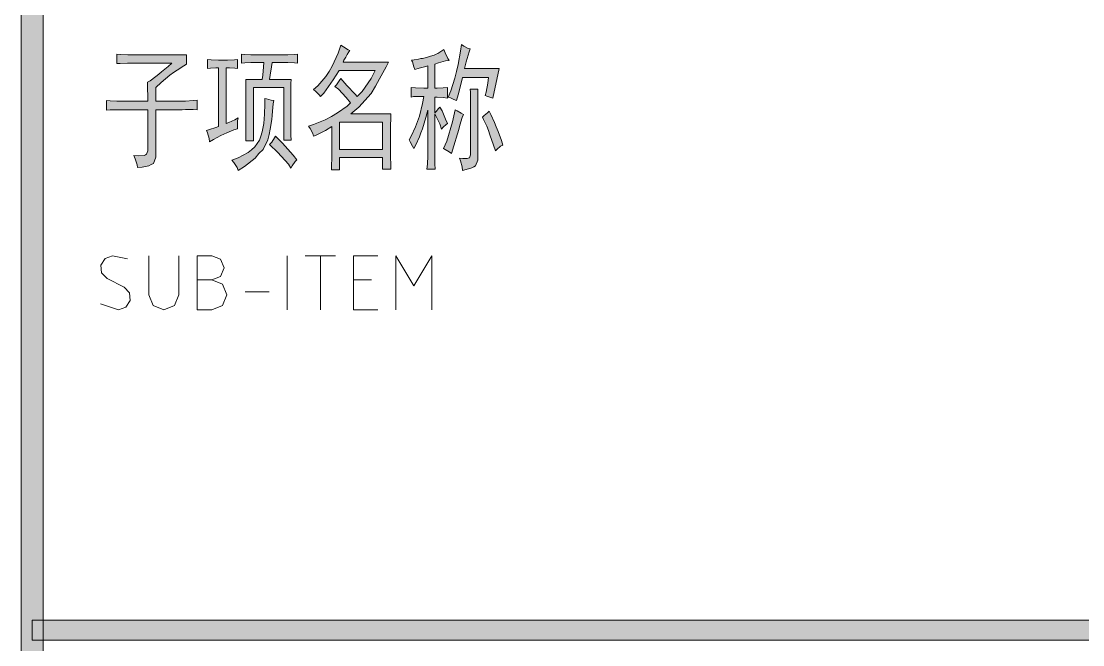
# Model space of a CAD drawing. Header units: millimetres. Extents: x 568 to 3948041, y -25191 to 63890.
# Drawn here: x 3939001 to 3942397, y -15765 to -13770 of the extents above; entities that cross this region are included whole.
import ezdxf

# ---------------------------------------------------------------- set-up
doc = ezdxf.new("R2010")
doc.units = ezdxf.units.MM

msp = doc.modelspace()

# ---------------------------------------------------------------- hatches: boundary and pattern name
h = msp.add_hatch(color=0)
h.dxf.hatch_style = 2
h.paths.add_polyline_path([(3939071.1, -23691.5), (3939001.2, -23691.5), (3939001.2, 62389.8), (3939071.1, 62389.8)])
h = msp.add_hatch(color=0)
h.paths.add_polyline_path([(3940052, -13864.1), (3940048.9, -13867.9), (3940043.6, -13877), (3940041.3, -13880.8), (3940039.1, -13885.4), (3940033.7, -13895.3), (3940030.7, -13901.3), (3940175.8, -13901.3), (3940168.2, -13916.5), (3940147.7, -13954.5), (3940134, -13978.1), (3940120.3, -14001.6), (3940080.8, -14045.7), (3940055.8, -14067), (3940183.4, -14067), (3940183.4, -14079.1), (3940182.6, -14105.7), (3940182.6, -14119.4), (3940182.6, -14188.5), (3940182.6, -14203), (3940183.4, -14230.3), (3940183.4, -14244), (3940156.8, -14244), (3940156.8, -14206.8), (3940019.3, -14206.8), (3940019.3, -14245.5), (3939993.5, -14245.5), (3939994.2, -14234.1), (3939995, -14206.8), (3939995, -14191.6), (3939995, -14107.2), (3939974.5, -14119.4), (3939944.8, -14134.6), (3939936.5, -14137.6), (3939934.2, -14129.3), (3939925.9, -14113.3), (3939920.5, -14105.7), (3939936.5, -14101.2), (3939973, -14086), (3939993.5, -14075.3), (3940013.2, -14063.9), (3940043.6, -14041.9), (3940054.2, -14031.3), (3940040.6, -14014.5), (3940016.3, -13987.9), (3940004.9, -13978.8), (3940009.4, -13973.5), (3940018.5, -13961.4), (3940023.1, -13953.8), (3940042.9, -13975.8), (3940069.4, -14003.9), (3940076.3, -14010.7), (3940092.2, -13994.8), (3940120.3, -13953.8), (3940133.3, -13927.9), (3940017.8, -13927.9), (3939998.8, -13958.3), (3939969.2, -14000.1), (3939958.5, -14010.7), (3939954.7, -14006.2), (3939943.3, -13994.8), (3939935.7, -13988.7), (3939950.2, -13976.6), (3939975.2, -13946.9), (3939985.9, -13931), (3939995.7, -13914.3), (3940015.5, -13872.5), (3940023.9, -13847.4), (3940032.2, -13852.7), (3940046.7, -13861.8)])
h.paths.add_polyline_path([(3940156.8, -14180.2), (3940156.8, -14093.6), (3940019.3, -14093.6), (3940019.3, -14180.2)])
h = msp.add_hatch(color=0)
h.dxf.hatch_style = 2
h.paths.add_polyline_path([(3940437.2, -13858.8), (3940434.1, -13867.9), (3940425, -13899.8), (3940419.7, -13921.1), (3940529.9, -13921.1), (3940509.3, -14016.1), (3940503.3, -14014.5), (3940491.1, -14010), (3940485, -14007.7), (3940488.1, -13997.8), (3940493.4, -13969), (3940496.4, -13950), (3940412.9, -13950), (3940408.3, -13968.2), (3940398.4, -14005.4), (3940393.1, -14024.4), (3940385.5, -14020.6), (3940372.6, -14014.5), (3940367.3, -14013), (3940375.6, -13993.3), (3940388.5, -13952.2), (3940393.1, -13931), (3940398.4, -13908.9), (3940406, -13866.4), (3940409.1, -13845.1), (3940417.4, -13850.4), (3940431.1, -13857.3)])
h = msp.add_hatch(color=0)
h.dxf.hatch_style = 2
h.paths.add_polyline_path([(3939361.4, -14199.9), (3939376.6, -14200.7), (3939394.8, -14199.9), (3939398.6, -14197.6), (3939402.4, -14195.4), (3939406.2, -14184.7), (3939406.2, -14176.4), (3939406.2, -14053.3), (3939315.8, -14053.3), (3939307.4, -14053.3), (3939286.1, -14054), (3939274, -14054.8), (3939274, -14024.4), (3939286.1, -14025.2), (3939307.4, -14025.9), (3939315.8, -14025.9), (3939406.2, -14025.9), (3939406.2, -14013), (3939405.4, -13981.9), (3939404.7, -13965.2), (3939413.8, -13960.6), (3939432, -13947.7), (3939441.1, -13940.1), (3939450.2, -13932.5), (3939471.5, -13915), (3939482.9, -13904.4), (3939353.8, -13904.4), (3939340.8, -13904.4), (3939317.3, -13905.1), (3939307.4, -13905.9), (3939307.4, -13875.5), (3939320.3, -13877), (3939342.4, -13877.8), (3939351.5, -13877.8), (3939530, -13877.8), (3939530, -13908.2), (3939520.9, -13912.7), (3939499.6, -13926.4), (3939488.2, -13934.8), (3939476.8, -13943.1), (3939448.7, -13966.7), (3939431.3, -13981.9), (3939431.3, -14025.9), (3939516.3, -14025.9), (3939527, -14025.9), (3939551.3, -14024.4), (3939564.2, -14022.9), (3939564.2, -14053.3), (3939551.3, -14052.5), (3939527, -14052.5), (3939516.3, -14053.3), (3939431.3, -14053.3), (3939431.3, -14188.5), (3939431.3, -14205.2), (3939424.4, -14225.8), (3939416.8, -14228.8), (3939409.2, -14232.6), (3939387.9, -14237.1), (3939372.8, -14238.7), (3939372, -14229.5), (3939365.9, -14210.6)])
h = msp.add_hatch(color=0)
h.dxf.hatch_style = 2
h.paths.add_polyline_path([(3939844.6, -13877.8), (3939854.4, -13877.8), (3939874.9, -13877), (3939884.8, -13875.5), (3939884.8, -13904.4), (3939874.9, -13903.6), (3939854.4, -13902.9), (3939844.6, -13902.9), (3939803.5, -13902.9), (3939802, -13916.5), (3939797.5, -13943.1), (3939795.2, -13956.8), (3939864.3, -13956.8), (3939863.6, -13969.7), (3939863.6, -13997.8), (3939863.6, -14013), (3939863.6, -14097.4), (3939863.6, -14108), (3939863.6, -14135.3), (3939864.3, -14151.3), (3939840.8, -14151.3), (3939840.8, -13981.9), (3939744.3, -13981.9), (3939744.3, -14152.8), (3939719.2, -14152.8), (3939719.2, -14137.6), (3939720, -14110.3), (3939720, -14098.9), (3939720, -14013), (3939720, -14000.1), (3939719.2, -13972), (3939719.2, -13956.8), (3939772.4, -13956.8), (3939773.9, -13942.4), (3939776.2, -13915.8), (3939776.9, -13902.9), (3939745.8, -13902.9), (3939735.9, -13902.9), (3939716.2, -13903.6), (3939706.3, -13904.4), (3939706.3, -13875.5), (3939716.2, -13877), (3939735.9, -13877.8), (3939745.8, -13877.8)])
h = msp.add_hatch(color=0)
h.dxf.hatch_style = 2
h.paths.add_polyline_path([(3940241.9, -14149.8), (3940248.7, -14137.6), (3940262.4, -14108.7), (3940268.5, -14091.3), (3940275.3, -14073.8), (3940285.2, -14033.5), (3940289, -14010.7), (3940275.3, -14010.7), (3940255.6, -14011.5), (3940248.7, -14013), (3940248.7, -13981.9), (3940262.4, -13983.4), (3940289, -13984.1), (3940301.9, -13984.1), (3940301.9, -13912.7), (3940295.1, -13915), (3940274.6, -13920.3), (3940260.1, -13924.9), (3940257.1, -13915.8), (3940252.5, -13900.6), (3940249.5, -13894.5), (3940257.9, -13893.7), (3940272.3, -13891.5), (3940279.1, -13889.9), (3940285.2, -13889.2), (3940298.1, -13886.1), (3940304.2, -13884.6), (3940310.3, -13882.3), (3940322.4, -13878.5), (3940328.5, -13875.5), (3940333.8, -13873.2), (3940346.8, -13865.6), (3940353.6, -13860.3), (3940357.4, -13871.7), (3940365.7, -13889.2), (3940370.3, -13896), (3940358.9, -13897.5), (3940336.1, -13903.6), (3940324.7, -13908.2), (3940324.7, -13984.1), (3940331.6, -13984.1), (3940351.3, -13983.4), (3940365, -13981.9), (3940365, -14016.1), (3940351.3, -14014.5), (3940331.6, -14013), (3940324.7, -14013), (3940324.7, -14063.2), (3940328.5, -14059.4), (3940336.1, -14049.5), (3940340.7, -14044.9), (3940347.5, -14057.1), (3940358.9, -14083.7), (3940365, -14097.4), (3940360.4, -14100.4), (3940351.3, -14109.5), (3940346, -14115.6), (3940339.9, -14098.9), (3940328.5, -14074.6), (3940324.7, -14067), (3940324.7, -14191.6), (3940324.7, -14199.9), (3940324.7, -14226.5), (3940325.5, -14244), (3940298.9, -14244), (3940300.4, -14227.3), (3940301.9, -14200.7), (3940301.9, -14191.6), (3940301.9, -14054.8), (3940295.9, -14078.4), (3940285.2, -14114.8), (3940279.9, -14127.7), (3940275.3, -14139.9), (3940263.9, -14165.7), (3940257.1, -14177.9), (3940253.3, -14170.3), (3940245.7, -14155.9)])
h = msp.add_hatch(color=0)
h.dxf.hatch_style = 2
h.paths.add_polyline_path([(3939693.4, -14114.1), (3939681.2, -14117.9), (3939659.2, -14127), (3939649.3, -14131.5), (3939639.4, -14136.1), (3939616.6, -14148.3), (3939603.7, -14155.9), (3939602.2, -14146), (3939597.6, -14127.7), (3939593.8, -14119.4), (3939603.7, -14116.3), (3939623.5, -14110.3), (3939632.6, -14107.2), (3939632.6, -13919.6), (3939624.2, -13919.6), (3939606.8, -13920.3), (3939597.6, -13921.1), (3939597.6, -13893), (3939608.3, -13893.7), (3939632.6, -13894.5), (3939647, -13894.5), (3939660.7, -13894.5), (3939683.5, -13893.7), (3939692.6, -13893), (3939692.6, -13921.1), (3939685, -13920.3), (3939667.5, -13919.6), (3939656.9, -13919.6), (3939656.9, -14097.4), (3939665.3, -14094.3), (3939684.3, -14086), (3939694.9, -14079.9), (3939693.4, -14089), (3939692.6, -14105.7)])
h = msp.add_hatch(color=0)
h.dxf.hatch_style = 2
h.paths.add_polyline_path([(3940462.2, -13987.2), (3940461.5, -13995.5), (3940461.5, -14025.2), (3940461.5, -14046.4), (3940461.5, -14198.4), (3940461.5, -14214.4), (3940454.6, -14233.3), (3940448.6, -14236.4), (3940442.5, -14239.4), (3940424.2, -14244.7), (3940412.9, -14247.8), (3940411.3, -14236.4), (3940406, -14217.4), (3940403, -14208.3), (3940413.6, -14209), (3940428, -14209.8), (3940431.1, -14208.3), (3940434.9, -14207.5), (3940438.7, -14197.6), (3940438.7, -14188.5), (3940438.7, -14046.4), (3940438.7, -14026.7), (3940437.9, -13997.8), (3940437.2, -13987.2)])
h = msp.add_hatch(color=0)
h.dxf.hatch_style = 2
h.paths.add_polyline_path([(3939808.9, -14024.4), (3939807.3, -14034.3), (3939805.1, -14058.6), (3939803.5, -14071.5), (3939802.8, -14085.2), (3939797.5, -14115.6), (3939794.4, -14132.3), (3939790.6, -14149.8), (3939774.7, -14180.2), (3939761.7, -14193.8), (3939749.6, -14208.3), (3939715.4, -14234.9), (3939694.9, -14247.8), (3939691.8, -14238.7), (3939681.2, -14222.7), (3939674.4, -14215.1), (3939695.6, -14207.5), (3939726.8, -14190.8), (3939737.4, -14181.7), (3939748.1, -14172.6), (3939763.3, -14150.5), (3939767.8, -14137.6), (3939772.4, -14124.7), (3939777.7, -14097.4), (3939778.5, -14082.9), (3939779.2, -14067.7), (3939780, -14035.8), (3939780, -14017.6), (3939786.1, -14019.1), (3939800.5, -14022.9)])
h = msp.add_hatch(color=0)
h.dxf.hatch_style = 2
h.paths.add_polyline_path([(3940415.9, -14068.5), (3940412.1, -14078.4), (3940404.5, -14102.7), (3940400.7, -14116.3), (3940396.9, -14130.8), (3940385.5, -14168.8), (3940377.9, -14193.1), (3940370.3, -14188.5), (3940357.4, -14180.9), (3940352.1, -14177.9), (3940362.7, -14154.3), (3940380.9, -14092), (3940389.3, -14053.3), (3940395.4, -14057.1), (3940408.3, -14064.7)])
h = msp.add_hatch(color=0)
h.dxf.hatch_style = 2
h.paths.add_polyline_path([(3940497.9, -14058.6), (3940503.3, -14069.2), (3940514.7, -14094.3), (3940520.7, -14108.7), (3940526.8, -14123.2), (3940537.5, -14152.1), (3940542, -14166.5), (3940534.4, -14170.3), (3940522.3, -14180.2), (3940518.5, -14184.7), (3940511.6, -14166.5), (3940500.2, -14133.8), (3940495.7, -14120.1), (3940490.3, -14105.7), (3940480.5, -14084.4), (3940476.7, -14076.8), (3940482, -14072.3), (3940492.6, -14063.2)])
h = msp.add_hatch(color=0)
h.dxf.hatch_style = 2
h.paths.add_polyline_path([(3939814.9, -14137.6), (3939837, -14160.4), (3939871.1, -14198.4), (3939883.3, -14213.6), (3939877.2, -14218.9), (3939867.4, -14232.6), (3939863.6, -14240.9), (3939856, -14228), (3939822.5, -14190), (3939795.9, -14165), (3939802.8, -14157.4), (3939811.9, -14143.7)])
h = msp.add_hatch(color=0)
h.dxf.hatch_style = 2
h.paths.add_polyline_path([(3946541, -15686), (3946541, -15750.6), (3939036.2, -15750.6), (3939036.2, -15686)])

# ---------------------------------------------------------------- linework, layer by layer
at = {"color": 0, "lineweight": 0}
for points in [[(3939071.1, -23691.5), (3939001.2, -23691.5), (3939001.2, 62389.8), (3939071.1, 62389.8)], [(3940052, -13864.1), (3940048.9, -13867.9), (3940043.6, -13877), (3940041.3, -13880.8), (3940039.1, -13885.4), (3940033.7, -13895.3), (3940030.7, -13901.3), (3940175.8, -13901.3), (3940168.2, -13916.5), (3940147.7, -13954.5), (3940134, -13978.1), (3940120.3, -14001.6), (3940080.8, -14045.7), (3940055.8, -14067), (3940183.4, -14067), (3940183.4, -14079.1), (3940182.6, -14105.7), (3940182.6, -14119.4), (3940182.6, -14188.5), (3940182.6, -14203), (3940183.4, -14230.3), (3940183.4, -14244), (3940156.8, -14244), (3940156.8, -14206.8), (3940019.3, -14206.8), (3940019.3, -14245.5), (3939993.5, -14245.5), (3939994.2, -14234.1), (3939995, -14206.8), (3939995, -14191.6), (3939995, -14107.2), (3939974.5, -14119.4), (3939944.8, -14134.6), (3939936.5, -14137.6), (3939934.2, -14129.3), (3939925.9, -14113.3), (3939920.5, -14105.7), (3939936.5, -14101.2), (3939973, -14086), (3939993.5, -14075.3), (3940013.2, -14063.9), (3940043.6, -14041.9), (3940054.2, -14031.3), (3940040.6, -14014.5), (3940016.3, -13987.9), (3940004.9, -13978.8), (3940009.4, -13973.5), (3940018.5, -13961.4), (3940023.1, -13953.8), (3940042.9, -13975.8), (3940069.4, -14003.9), (3940076.3, -14010.7), (3940092.2, -13994.8), (3940120.3, -13953.8), (3940133.3, -13927.9), (3940017.8, -13927.9), (3939998.8, -13958.3), (3939969.2, -14000.1), (3939958.5, -14010.7), (3939954.7, -14006.2), (3939943.3, -13994.8), (3939935.7, -13988.7), (3939950.2, -13976.6), (3939975.2, -13946.9), (3939985.9, -13931), (3939995.7, -13914.3), (3940015.5, -13872.5), (3940023.9, -13847.4), (3940032.2, -13852.7), (3940046.7, -13861.8)], [(3940437.2, -13858.8), (3940434.1, -13867.9), (3940425, -13899.8), (3940419.7, -13921.1), (3940529.9, -13921.1), (3940509.3, -14016.1), (3940503.3, -14014.5), (3940491.1, -14010), (3940485, -14007.7), (3940488.1, -13997.8), (3940493.4, -13969), (3940496.4, -13950), (3940412.9, -13950), (3940408.3, -13968.2), (3940398.4, -14005.4), (3940393.1, -14024.4), (3940385.5, -14020.6), (3940372.6, -14014.5), (3940367.3, -14013), (3940375.6, -13993.3), (3940388.5, -13952.2), (3940393.1, -13931), (3940398.4, -13908.9), (3940406, -13866.4), (3940409.1, -13845.1), (3940417.4, -13850.4), (3940431.1, -13857.3)], [(3939361.4, -14199.9), (3939376.6, -14200.7), (3939394.8, -14199.9), (3939398.6, -14197.6), (3939402.4, -14195.4), (3939406.2, -14184.7), (3939406.2, -14176.4), (3939406.2, -14053.3), (3939315.8, -14053.3), (3939307.4, -14053.3), (3939286.1, -14054), (3939274, -14054.8), (3939274, -14024.4), (3939286.1, -14025.2), (3939307.4, -14025.9), (3939315.8, -14025.9), (3939406.2, -14025.9), (3939406.2, -14013), (3939405.4, -13981.9), (3939404.7, -13965.2), (3939413.8, -13960.6), (3939432, -13947.7), (3939441.1, -13940.1), (3939450.2, -13932.5), (3939471.5, -13915), (3939482.9, -13904.4), (3939353.8, -13904.4), (3939340.8, -13904.4), (3939317.3, -13905.1), (3939307.4, -13905.9), (3939307.4, -13875.5), (3939320.3, -13877), (3939342.4, -13877.8), (3939351.5, -13877.8), (3939530, -13877.8), (3939530, -13908.2), (3939520.9, -13912.7), (3939499.6, -13926.4), (3939488.2, -13934.8), (3939476.8, -13943.1), (3939448.7, -13966.7), (3939431.3, -13981.9), (3939431.3, -14025.9), (3939516.3, -14025.9), (3939527, -14025.9), (3939551.3, -14024.4), (3939564.2, -14022.9), (3939564.2, -14053.3), (3939551.3, -14052.5), (3939527, -14052.5), (3939516.3, -14053.3), (3939431.3, -14053.3), (3939431.3, -14188.5), (3939431.3, -14205.2), (3939424.4, -14225.8), (3939416.8, -14228.8), (3939409.2, -14232.6), (3939387.9, -14237.1), (3939372.8, -14238.7), (3939372, -14229.5), (3939365.9, -14210.6)], [(3939844.6, -13877.8), (3939854.4, -13877.8), (3939874.9, -13877), (3939884.8, -13875.5), (3939884.8, -13904.4), (3939874.9, -13903.6), (3939854.4, -13902.9), (3939844.6, -13902.9), (3939803.5, -13902.9), (3939802, -13916.5), (3939797.5, -13943.1), (3939795.2, -13956.8), (3939864.3, -13956.8), (3939863.6, -13969.7), (3939863.6, -13997.8), (3939863.6, -14013), (3939863.6, -14097.4), (3939863.6, -14108), (3939863.6, -14135.3), (3939864.3, -14151.3), (3939840.8, -14151.3), (3939840.8, -13981.9), (3939744.3, -13981.9), (3939744.3, -14152.8), (3939719.2, -14152.8), (3939719.2, -14137.6), (3939720, -14110.3), (3939720, -14098.9), (3939720, -14013), (3939720, -14000.1), (3939719.2, -13972), (3939719.2, -13956.8), (3939772.4, -13956.8), (3939773.9, -13942.4), (3939776.2, -13915.8), (3939776.9, -13902.9), (3939745.8, -13902.9), (3939735.9, -13902.9), (3939716.2, -13903.6), (3939706.3, -13904.4), (3939706.3, -13875.5), (3939716.2, -13877), (3939735.9, -13877.8), (3939745.8, -13877.8)], [(3940241.9, -14149.8), (3940248.7, -14137.6), (3940262.4, -14108.7), (3940268.5, -14091.3), (3940275.3, -14073.8), (3940285.2, -14033.5), (3940289, -14010.7), (3940275.3, -14010.7), (3940255.6, -14011.5), (3940248.7, -14013), (3940248.7, -13981.9), (3940262.4, -13983.4), (3940289, -13984.1), (3940301.9, -13984.1), (3940301.9, -13912.7), (3940295.1, -13915), (3940274.6, -13920.3), (3940260.1, -13924.9), (3940257.1, -13915.8), (3940252.5, -13900.6), (3940249.5, -13894.5), (3940257.9, -13893.7), (3940272.3, -13891.5), (3940279.1, -13889.9), (3940285.2, -13889.2), (3940298.1, -13886.1), (3940304.2, -13884.6), (3940310.3, -13882.3), (3940322.4, -13878.5), (3940328.5, -13875.5), (3940333.8, -13873.2), (3940346.8, -13865.6), (3940353.6, -13860.3), (3940357.4, -13871.7), (3940365.7, -13889.2), (3940370.3, -13896), (3940358.9, -13897.5), (3940336.1, -13903.6), (3940324.7, -13908.2), (3940324.7, -13984.1), (3940331.6, -13984.1), (3940351.3, -13983.4), (3940365, -13981.9), (3940365, -14016.1), (3940351.3, -14014.5), (3940331.6, -14013), (3940324.7, -14013), (3940324.7, -14063.2), (3940328.5, -14059.4), (3940336.1, -14049.5), (3940340.7, -14044.9), (3940347.5, -14057.1), (3940358.9, -14083.7), (3940365, -14097.4), (3940360.4, -14100.4), (3940351.3, -14109.5), (3940346, -14115.6), (3940339.9, -14098.9), (3940328.5, -14074.6), (3940324.7, -14067), (3940324.7, -14191.6), (3940324.7, -14199.9), (3940324.7, -14226.5), (3940325.5, -14244), (3940298.9, -14244), (3940300.4, -14227.3), (3940301.9, -14200.7), (3940301.9, -14191.6), (3940301.9, -14054.8), (3940295.9, -14078.4), (3940285.2, -14114.8), (3940279.9, -14127.7), (3940275.3, -14139.9), (3940263.9, -14165.7), (3940257.1, -14177.9), (3940253.3, -14170.3), (3940245.7, -14155.9)], [(3939693.4, -14114.1), (3939681.2, -14117.9), (3939659.2, -14127), (3939649.3, -14131.5), (3939639.4, -14136.1), (3939616.6, -14148.3), (3939603.7, -14155.9), (3939602.2, -14146), (3939597.6, -14127.7), (3939593.8, -14119.4), (3939603.7, -14116.3), (3939623.5, -14110.3), (3939632.6, -14107.2), (3939632.6, -13919.6), (3939624.2, -13919.6), (3939606.8, -13920.3), (3939597.6, -13921.1), (3939597.6, -13893), (3939608.3, -13893.7), (3939632.6, -13894.5), (3939647, -13894.5), (3939660.7, -13894.5), (3939683.5, -13893.7), (3939692.6, -13893), (3939692.6, -13921.1), (3939685, -13920.3), (3939667.5, -13919.6), (3939656.9, -13919.6), (3939656.9, -14097.4), (3939665.3, -14094.3), (3939684.3, -14086), (3939694.9, -14079.9), (3939693.4, -14089), (3939692.6, -14105.7)], [(3940462.2, -13987.2), (3940461.5, -13995.5), (3940461.5, -14025.2), (3940461.5, -14046.4), (3940461.5, -14198.4), (3940461.5, -14214.4), (3940454.6, -14233.3), (3940448.6, -14236.4), (3940442.5, -14239.4), (3940424.2, -14244.7), (3940412.9, -14247.8), (3940411.3, -14236.4), (3940406, -14217.4), (3940403, -14208.3), (3940413.6, -14209), (3940428, -14209.8), (3940431.1, -14208.3), (3940434.9, -14207.5), (3940438.7, -14197.6), (3940438.7, -14188.5), (3940438.7, -14046.4), (3940438.7, -14026.7), (3940437.9, -13997.8), (3940437.2, -13987.2)], [(3939808.9, -14024.4), (3939807.3, -14034.3), (3939805.1, -14058.6), (3939803.5, -14071.5), (3939802.8, -14085.2), (3939797.5, -14115.6), (3939794.4, -14132.3), (3939790.6, -14149.8), (3939774.7, -14180.2), (3939761.7, -14193.8), (3939749.6, -14208.3), (3939715.4, -14234.9), (3939694.9, -14247.8), (3939691.8, -14238.7), (3939681.2, -14222.7), (3939674.4, -14215.1), (3939695.6, -14207.5), (3939726.8, -14190.8), (3939737.4, -14181.7), (3939748.1, -14172.6), (3939763.3, -14150.5), (3939767.8, -14137.6), (3939772.4, -14124.7), (3939777.7, -14097.4), (3939778.5, -14082.9), (3939779.2, -14067.7), (3939780, -14035.8), (3939780, -14017.6), (3939786.1, -14019.1), (3939800.5, -14022.9)], [(3940415.9, -14068.5), (3940412.1, -14078.4), (3940404.5, -14102.7), (3940400.7, -14116.3), (3940396.9, -14130.8), (3940385.5, -14168.8), (3940377.9, -14193.1), (3940370.3, -14188.5), (3940357.4, -14180.9), (3940352.1, -14177.9), (3940362.7, -14154.3), (3940380.9, -14092), (3940389.3, -14053.3), (3940395.4, -14057.1), (3940408.3, -14064.7)], [(3940497.9, -14058.6), (3940503.3, -14069.2), (3940514.7, -14094.3), (3940520.7, -14108.7), (3940526.8, -14123.2), (3940537.5, -14152.1), (3940542, -14166.5), (3940534.4, -14170.3), (3940522.3, -14180.2), (3940518.5, -14184.7), (3940511.6, -14166.5), (3940500.2, -14133.8), (3940495.7, -14120.1), (3940490.3, -14105.7), (3940480.5, -14084.4), (3940476.7, -14076.8), (3940482, -14072.3), (3940492.6, -14063.2)], [(3940156.8, -14180.2), (3940156.8, -14093.6), (3940019.3, -14093.6), (3940019.3, -14180.2)], [(3939814.9, -14137.6), (3939837, -14160.4), (3939871.1, -14198.4), (3939883.3, -14213.6), (3939877.2, -14218.9), (3939867.4, -14232.6), (3939863.6, -14240.9), (3939856, -14228), (3939822.5, -14190), (3939795.9, -14165), (3939802.8, -14157.4), (3939811.9, -14143.7)], [(3946541, -15686), (3946541, -15750.6), (3939036.2, -15750.6), (3939036.2, -15686)]]:
    msp.add_lwpolyline(points, close=True, dxfattribs=at)
for points in [[(3939341.6, -14530.4), (3939293, -14520.5), (3939269.4, -14528.9), (3939255.8, -14550.2), (3939258, -14575.2), (3939276.3, -14593.5)], [(3939409.2, -14520.5), (3939409.2, -14645.9)], [(3939504.9, -14645.9), (3939504.9, -14520.5)], [(3939611.3, -14520.5), (3939563.5, -14520.5), (3939563.5, -14693.8)], [(3939611.3, -14693.8), (3939645.5, -14680.1), (3939659.2, -14645.9), (3939645.5, -14611.7), (3939611.3, -14598), (3939638.7, -14586.6), (3939650.1, -14559.3), (3939638.7, -14531.9), (3939611.3, -14520.5)], [(3939852.2, -14693.8), (3939852.2, -14520.5)], [(3939909.9, -14520.5), (3940006.4, -14520.5)], [(3939958.5, -14693.8), (3939958.5, -14520.5)], [(3940141.6, -14693.8), (3940064.1, -14693.8), (3940064.1, -14520.5), (3940141.6, -14520.5)], [(3940199.4, -14693.8), (3940199.4, -14520.5), (3940257.1, -14617), (3940314.8, -14520.5), (3940314.8, -14693.8)], [(3939276.3, -14593.5), (3939330.2, -14620.8)], [(3939611.3, -14598), (3939563.5, -14598)], [(3940121.9, -14598), (3940064.1, -14598)], [(3939312.7, -14693.8), (3939336.3, -14685.4), (3939350, -14664.1), (3939347.7, -14639.1), (3939330.2, -14620.8)], [(3939409.2, -14645.9), (3939422.9, -14680.1), (3939457.1, -14693.8), (3939491.3, -14680.1), (3939504.9, -14645.9)], [(3939717.7, -14636), (3939794.4, -14636)], [(3939255, -14674.8), (3939312.7, -14693.8)], [(3939563.5, -14693.8), (3939611.3, -14693.8)]]:
    msp.add_lwpolyline(points, dxfattribs=at)

doc.saveas('drawing.dxf')
